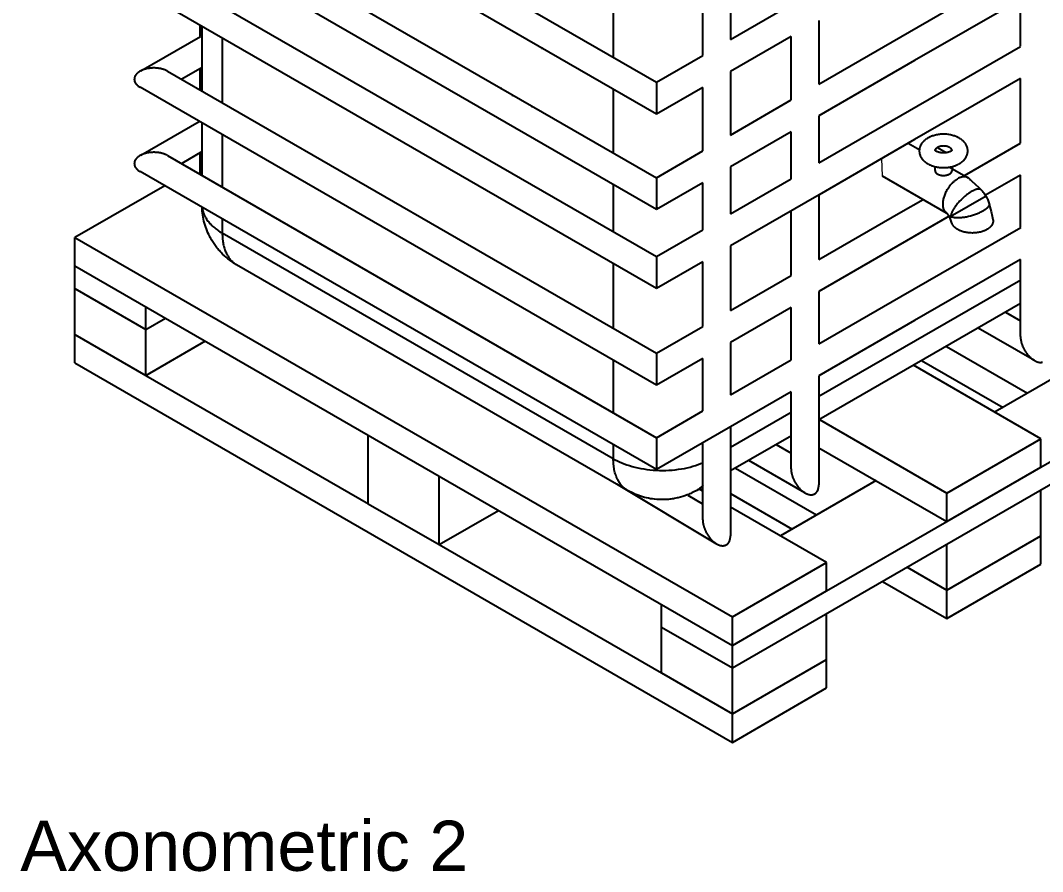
# Model space of a CAD drawing. Header units: millimetres. Extents: x 1.5 to 37.9, y -0.3 to 12.6.
# Drawn here: x 28.535 to 30.014, y 1.256 to 2.488 of the extents above; entities that cross this region are included whole.
import ezdxf

# ---------------------------------------------------------------- set-up
doc = ezdxf.new("R2010")
doc.units = ezdxf.units.MM
doc.layers.add('0.2', color=6, linetype='Continuous', lineweight=15)
doc.layers.add('0.3', color=4, linetype='Continuous', lineweight=20)

msp = doc.modelspace()

# ---------------------------------------------------------------- linework, layer by layer
at = {"layer": '0.2', "lineweight": -3}
for points in [[(29.393, 2.5064), (29.393, 2.4343)], [(28.8273, 2.4622), (28.8273, 2.3684)], [(29.393, 2.3881), (29.393, 2.2963)], [(28.8273, 2.3222), (28.8273, 2.2464)], [(28.744, 2.2484), (28.6142, 2.1735)], [(29.393, 2.25), (29.393, 2.182)], [(28.7982, 2.217), (28.7983, 2.2164), (28.7984, 2.2157), (28.7985, 2.215), (28.7986, 2.2143), (28.7988, 2.2136), (28.7989, 2.2129), (28.7991, 2.2122), (28.7993, 2.2115), (28.7995, 2.2108), (28.7997, 2.2101), (28.7999, 2.2094), (28.8002, 2.2088), (28.8004, 2.2081), (28.8007, 2.2074), (28.801, 2.2067), (28.8013, 2.206), (28.8016, 2.2053), (28.802, 2.2046), (28.8023, 2.2039), (28.8027, 2.2032), (28.8031, 2.2025), (28.8034, 2.2019), (28.8039, 2.2012), (28.8047, 2.1998), (28.8056, 2.1985), (28.8066, 2.1972), (28.8077, 2.1959), (28.8088, 2.1946), (28.8099, 2.1933), (28.8111, 2.1921), (28.8123, 2.1908), (28.8136, 2.1896), (28.815, 2.1884), (28.8164, 2.1873), (28.8178, 2.1861), (28.8193, 2.185), (28.8208, 2.1839), (28.8224, 2.1828), (28.824, 2.1818), (28.8256, 2.1808), (28.8273, 2.1798)], [(28.8273, 2.2002), (28.8273, 2.1798)], [(28.8273, 2.1798), (28.8273, 2.178), (28.8274, 2.1762), (28.8275, 2.1744), (28.8276, 2.1726), (28.8278, 2.1708), (28.828, 2.1691), (28.8282, 2.1673), (28.8285, 2.1656), (28.8288, 2.1639), (28.8292, 2.1622), (28.8296, 2.1605), (28.8301, 2.1589), (28.8305, 2.1573), (28.8311, 2.1557), (28.8317, 2.1541), (28.8323, 2.1526), (28.833, 2.1511), (28.8337, 2.1496), (28.834, 2.1489), (28.8344, 2.1482), (28.8348, 2.1475), (28.8352, 2.1468), (28.8356, 2.1462), (28.8361, 2.1455), (28.8365, 2.1448), (28.837, 2.1442), (28.8374, 2.1436), (28.8379, 2.143), (28.8384, 2.1423), (28.8388, 2.1418), (28.8393, 2.1412), (28.8399, 2.1406), (28.8404, 2.14), (28.8409, 2.1395), (28.8415, 2.139), (28.842, 2.1384), (28.8426, 2.1379), (28.8431, 2.1374), (28.8437, 2.137), (28.8443, 2.1365), (28.8449, 2.136), (28.8455, 2.1356), (28.8461, 2.1352), (28.8468, 2.1348), (28.8474, 2.1344), (28.848, 2.134)], [(29.393, 1.8532), (28.8273, 2.1798)], [(28.6142, 2.1735), (29.5653, 1.6244)], [(28.6142, 2.1322), (28.6142, 2.1735)], [(28.6142, 2.1322), (29.5653, 1.5831)], [(28.6142, 2.0995), (28.6142, 2.1322)], [(29.393, 2.1357), (29.393, 2.0418)], [(29.9826, 2.1119), (29.6905, 1.9433)], [(28.6142, 2.0995), (28.7168, 2.0403)], [(28.6142, 2.0331), (28.6142, 2.0995)], [(28.7168, 2.0403), (28.7168, 2.073)], [(29.9823, 2.0779), (29.6906, 1.9096)], [(28.7168, 2.0403), (28.7451, 2.0567)], [(28.6142, 2.0331), (28.7168, 1.9739)], [(28.6142, 1.9918), (28.6142, 2.0331)], [(28.7168, 1.9739), (28.7168, 2.0403)], [(28.7168, 1.9739), (28.803, 2.0237)], [(29.8749, 2.0159), (29.9924, 1.948)], [(30.0786, 1.9979), (29.9453, 1.9209)], [(28.6142, 1.9918), (29.5653, 1.4427)], [(29.393, 1.9956), (29.393, 1.9198)], [(29.5653, 1.5504), (30.317, 1.9844)], [(30.0118, 1.8822), (29.8276, 1.9886)], [(29.8391, 1.9953), (29.9569, 1.9273)], [(28.7168, 1.9739), (29.0389, 1.7879)], [(30.0118, 1.8409), (30.1807, 1.9384)], [(29.6505, 1.9202), (29.5628, 1.8696)], [(29.6913, 1.9099), (29.8756, 1.8035)], [(29.0385, 1.7881), (29.0385, 1.8873)], [(29.8756, 1.8035), (30.0118, 1.8822)], [(30.0118, 1.8409), (30.0118, 1.8822)], [(29.393, 1.8736), (29.393, 1.8532)], [(29.6903, 1.8692), (29.8756, 1.7623)], [(29.393, 1.8532), (29.3959, 1.8516), (29.3989, 1.85), (29.4021, 1.8485), (29.4054, 1.8471), (29.4089, 1.8457), (29.4126, 1.8444), (29.4163, 1.8432), (29.4202, 1.842), (29.4243, 1.841), (29.4284, 1.84), (29.4327, 1.8391), (29.437, 1.8384), (29.4414, 1.8377), (29.4459, 1.8372), (29.4505, 1.8368), (29.4551, 1.8365), (29.4597, 1.8363), (29.4643, 1.8363), (29.4689, 1.8363), (29.4736, 1.8366), (29.4781, 1.8369), (29.4827, 1.8373), (29.4872, 1.8379), (29.4916, 1.8386), (29.4959, 1.8393), (29.5001, 1.8402), (29.5042, 1.8412), (29.5082, 1.8423), (29.5121, 1.8435), (29.5158, 1.8447), (29.5194, 1.8461), (29.5229, 1.8475)], [(29.3993, 1.823), (29.3989, 1.8239), (29.3986, 1.8247), (29.3982, 1.8255), (29.3978, 1.8264), (29.3975, 1.8272), (29.3971, 1.8281), (29.3965, 1.8299), (29.3959, 1.8317), (29.3954, 1.8335), (29.3949, 1.8354), (29.3945, 1.8373), (29.3942, 1.8392), (29.3938, 1.8412), (29.3936, 1.8431), (29.3934, 1.8451), (29.3932, 1.8471), (29.3931, 1.8491), (29.393, 1.8512), (29.393, 1.8532)], [(29.5697, 1.8397), (29.6872, 1.7719)], [(29.8756, 1.7623), (30.0118, 1.8409)], [(29.141, 1.7289), (29.141, 1.8281)], [(29.4137, 1.8074), (29.4131, 1.8078), (29.4126, 1.8081), (29.412, 1.8085), (29.4115, 1.8088), (29.4109, 1.8092), (29.4104, 1.8096), (29.4099, 1.81), (29.4094, 1.8104), (29.4089, 1.8108), (29.4084, 1.8112), (29.4079, 1.8117), (29.4074, 1.8121), (29.4069, 1.8126), (29.4064, 1.8131), (29.406, 1.8135), (29.4055, 1.814), (29.4051, 1.8145), (29.4046, 1.815), (29.4042, 1.8155), (29.4038, 1.8161), (29.403, 1.8171), (29.4022, 1.8183), (29.4014, 1.8194), (29.4007, 1.8206), (29.4, 1.8218), (29.3993, 1.823)], [(29.7735, 1.8217), (29.6349, 1.7417)], [(29.5225, 1.8064), (29.517, 1.8096)], [(30.0118, 1.7418), (30.0118, 1.8082)], [(29.5625, 1.8027), (29.6516, 1.7512)], [(29.8756, 1.7623), (29.8756, 1.8035)], [(29.0385, 1.7881), (29.141, 1.7289)], [(29.141, 1.7289), (29.2269, 1.7785)], [(29.7015, 1.703), (29.5625, 1.7833)], [(29.7015, 1.6618), (29.8756, 1.7623)], [(29.8756, 1.6631), (30.0118, 1.7418)], [(30.0118, 1.7005), (30.0118, 1.7418)], [(29.141, 1.7289), (29.4626, 1.5432)], [(29.8756, 1.6631), (29.8756, 1.7296)], [(29.5653, 1.6244), (29.7015, 1.703)], [(29.7015, 1.6618), (29.7015, 1.703)], [(29.8181, 1.6963), (29.8756, 1.6631)], [(29.8756, 1.6219), (30.0118, 1.7005)], [(29.7823, 1.6757), (29.8756, 1.6219)], [(29.5653, 1.5831), (29.7015, 1.6618)], [(29.8756, 1.6219), (29.8756, 1.6631)], [(29.4628, 1.6096), (29.4628, 1.6423)], [(29.7015, 1.5626), (29.7015, 1.6291)], [(29.5653, 1.5831), (29.5653, 1.6244)], [(29.4628, 1.5432), (29.4628, 1.6096)], [(29.4628, 1.6096), (29.5653, 1.5504)], [(29.5653, 1.5504), (29.5653, 1.5831)], [(29.5653, 1.484), (29.7015, 1.5626)], [(29.7015, 1.5214), (29.7015, 1.5626)], [(29.4628, 1.5432), (29.5653, 1.484)], [(29.5653, 1.484), (29.5653, 1.5504)], [(29.5653, 1.4427), (29.7015, 1.5214)], [(29.5653, 1.4427), (29.5653, 1.484)]]:
    msp.add_lwpolyline(points, dxfattribs=at)
at = {"layer": '0.3'}
msp.add_line((29.7825, 2.2622), (29.7816, 2.2878), dxfattribs=at)
at = {"layer": '0.3', "lineweight": -3}
for points in [[(28.9502, 2.6899), (29.4554, 2.3982)], [(28.7483, 2.6682), (29.4554, 2.26)], [(29.4554, 2.352), (28.9054, 2.6696)], [(29.4554, 2.2138), (28.7083, 2.6451)], [(29.5625, 2.6042), (29.5625, 2.46)], [(29.5225, 2.4369), (29.5225, 2.5811)], [(29.809, 2.4641), (29.9824, 2.5642)], [(28.7483, 2.554), (29.4554, 2.1457)], [(29.4554, 2.0995), (28.7083, 2.5309)], [(29.9822, 2.5179), (29.829, 2.4295)], [(29.9822, 2.4502), (29.9822, 2.5179)], [(29.5625, 2.46), (29.6505, 2.5108)], [(29.6903, 2.4876), (29.6903, 2.3956)], [(28.7954, 2.4643), (28.7954, 2.4806)], [(28.798, 2.3853), (28.798, 2.4791)], [(28.7096, 2.4148), (28.7956, 2.4644)], [(29.254, 2.4688), (29.2536, 2.4686)], [(29.6503, 2.4645), (29.5625, 2.4138)], [(29.6503, 2.3725), (29.6503, 2.4645)], [(29.6903, 2.3956), (29.809, 2.4641)], [(29.2909, 2.4474), (29.2892, 2.4465)], [(29.809, 2.3498), (29.9823, 2.4499)], [(29.4554, 2.3982), (29.5228, 2.4371)], [(29.829, 2.4295), (29.6903, 2.3494)], [(28.7083, 2.414), (28.7077, 2.4136), (28.707, 2.4132), (28.7064, 2.4128), (28.7058, 2.4124), (28.7053, 2.4119), (28.705, 2.4117), (28.7047, 2.4115), (28.7045, 2.4112), (28.7042, 2.411), (28.7039, 2.4108), (28.7037, 2.4105), (28.7035, 2.4103), (28.7033, 2.41), (28.703, 2.4098), (28.7028, 2.4096), (28.7026, 2.4093), (28.7024, 2.4091), (28.7022, 2.4088), (28.7021, 2.4085), (28.7019, 2.4083), (28.7017, 2.4081), (28.7016, 2.4078), (28.7014, 2.4076), (28.7013, 2.4073), (28.7012, 2.407), (28.701, 2.4068), (28.7009, 2.4065), (28.7008, 2.4063), (28.7007, 2.406), (28.7006, 2.4058), (28.7005, 2.4055), (28.7005, 2.4053), (28.7004, 2.405), (28.7003, 2.4048), (28.7003, 2.4045), (28.7002, 2.4043), (28.7002, 2.404), (28.7001, 2.4038), (28.7001, 2.4035), (28.7001, 2.4033), (28.7001, 2.403), (28.7, 2.4027), (28.7, 2.4025)], [(28.7283, 2.4188), (28.7275, 2.4188), (28.7266, 2.4188), (28.7257, 2.4187), (28.7249, 2.4187), (28.724, 2.4186), (28.7231, 2.4185), (28.7223, 2.4184), (28.7214, 2.4183), (28.7205, 2.4182), (28.7196, 2.418), (28.7188, 2.4179), (28.7179, 2.4177), (28.7171, 2.4175), (28.7162, 2.4172), (28.7153, 2.417), (28.7145, 2.4167), (28.7137, 2.4165), (28.7129, 2.4162), (28.7121, 2.4159), (28.7113, 2.4155), (28.7105, 2.4152), (28.7098, 2.4148), (28.7091, 2.4145), (28.7084, 2.4141)], [(28.7483, 2.4141), (28.7476, 2.4145), (28.7468, 2.4148), (28.7461, 2.4152), (28.7454, 2.4155), (28.7446, 2.4159), (28.7438, 2.4162), (28.743, 2.4165), (28.7421, 2.4167), (28.7413, 2.417), (28.7405, 2.4172), (28.7396, 2.4175), (28.7387, 2.4177), (28.7379, 2.4179), (28.737, 2.418), (28.7361, 2.4182), (28.7353, 2.4183), (28.7344, 2.4184), (28.7335, 2.4185), (28.7327, 2.4186), (28.7318, 2.4187), (28.7309, 2.4187), (28.7301, 2.4188), (28.7292, 2.4188), (28.7283, 2.4188)], [(28.7483, 2.414), (29.4554, 2.0058)], [(28.7981, 2.4197), (28.7686, 2.4027)], [(28.7954, 2.3869), (28.7954, 2.4181)], [(29.5625, 2.4138), (29.5625, 2.3218)], [(28.7, 2.4025), (28.7, 2.4022), (28.7001, 2.402), (28.7001, 2.4017), (28.7001, 2.4015), (28.7001, 2.4012), (28.7002, 2.401), (28.7002, 2.4007), (28.7003, 2.4004), (28.7003, 2.4002), (28.7004, 2.3999), (28.7005, 2.3997), (28.7005, 2.3994), (28.7006, 2.3992), (28.7007, 2.3989), (28.7008, 2.3987), (28.7009, 2.3985), (28.701, 2.3982), (28.7012, 2.3979), (28.7013, 2.3977), (28.7014, 2.3974), (28.7016, 2.3972), (28.7017, 2.3969), (28.7019, 2.3967), (28.7021, 2.3964), (28.7022, 2.3962), (28.7024, 2.3959), (28.7026, 2.3957), (28.7028, 2.3954), (28.703, 2.3952), (28.7033, 2.3949), (28.7035, 2.3947), (28.7037, 2.3945), (28.7039, 2.3942), (28.7042, 2.394), (28.7045, 2.3937), (28.7047, 2.3935), (28.705, 2.3933), (28.7053, 2.393), (28.7058, 2.3926), (28.7064, 2.3922), (28.707, 2.3917), (28.7077, 2.3913), (28.7083, 2.3909)], [(29.4554, 2.3974), (29.4554, 2.3915)], [(29.9822, 2.4036), (29.829, 2.3152)], [(29.9822, 2.3101), (29.9822, 2.4036)], [(29.4554, 1.9596), (28.7083, 2.3909)], [(29.2317, 2.3896), (29.2297, 2.3884)], [(29.4554, 2.3915), (29.4554, 2.3588)], [(29.5225, 2.3907), (29.4554, 2.352)], [(29.5225, 2.2987), (29.5225, 2.3907)], [(29.2461, 2.3787), (29.2482, 2.3798)], [(29.5625, 2.3218), (29.6504, 2.3725)], [(29.2746, 2.3624), (29.2766, 2.3635)], [(29.4554, 2.3588), (29.4554, 2.3529)], [(28.7096, 2.2927), (28.794, 2.3415)], [(28.798, 2.2635), (28.798, 2.3391)], [(29.6903, 2.2813), (29.809, 2.3498)], [(29.6903, 2.3494), (29.6903, 2.2813)], [(29.6503, 2.3263), (29.5625, 2.2756)], [(29.6503, 2.2583), (29.6503, 2.3263)], [(29.8362, 2.2988), (29.8362, 2.2992), (29.8362, 2.2996), (29.8362, 2.3), (29.8363, 2.3004), (29.8363, 2.3008), (29.8363, 2.3012), (29.8364, 2.3016), (29.8365, 2.302), (29.8365, 2.3024), (29.8366, 2.3028), (29.8367, 2.3032), (29.8368, 2.3036), (29.8369, 2.304), (29.837, 2.3044), (29.8371, 2.3047), (29.8373, 2.3051), (29.8374, 2.3055), (29.8376, 2.3059), (29.8377, 2.3063), (29.8379, 2.3066), (29.838, 2.307), (29.8382, 2.3074), (29.8384, 2.3077), (29.8386, 2.3081), (29.8388, 2.3084), (29.839, 2.3088), (29.8392, 2.3091), (29.8394, 2.3095), (29.8396, 2.3098), (29.8399, 2.3102), (29.8401, 2.3105), (29.8403, 2.3108), (29.8408, 2.3114), (29.8412, 2.3119), (29.8416, 2.3124), (29.8421, 2.3129), (29.8426, 2.3134), (29.843, 2.3139), (29.8436, 2.3143), (29.8441, 2.3148), (29.8446, 2.3152), (29.8451, 2.3157), (29.8457, 2.3161), (29.8463, 2.3165), (29.8468, 2.3169), (29.8474, 2.3173), (29.848, 2.3176), (29.8486, 2.318), (29.8492, 2.3183), (29.8498, 2.3186), (29.8504, 2.319), (29.8511, 2.3193), (29.8517, 2.3196), (29.8523, 2.3198), (29.853, 2.3201), (29.8536, 2.3204), (29.8543, 2.3206), (29.8549, 2.3209), (29.8563, 2.3213), (29.8576, 2.3217), (29.859, 2.3221), (29.8604, 2.3224), (29.8619, 2.3227), (29.8633, 2.3229), (29.8648, 2.3231), (29.8663, 2.3233), (29.8678, 2.3234), (29.8693, 2.3234), (29.8708, 2.3234), (29.8723, 2.3234), (29.8738, 2.3234), (29.8753, 2.3233), (29.8768, 2.3231), (29.8782, 2.3229), (29.8797, 2.3227), (29.8811, 2.3224), (29.8825, 2.3221), (29.8839, 2.3217), (29.8853, 2.3213), (29.8866, 2.3209), (29.8873, 2.3206), (29.8879, 2.3204), (29.8886, 2.3201), (29.8892, 2.3198), (29.8899, 2.3196), (29.8905, 2.3193), (29.8911, 2.319), (29.8917, 2.3186), (29.8923, 2.3183), (29.8929, 2.318), (29.8935, 2.3176), (29.8941, 2.3173), (29.8947, 2.3169), (29.8953, 2.3165), (29.8959, 2.3161), (29.8964, 2.3157), (29.897, 2.3152), (29.8975, 2.3148), (29.898, 2.3143), (29.8985, 2.3139), (29.899, 2.3134), (29.8995, 2.3129), (29.8999, 2.3124), (29.9004, 2.3119), (29.9008, 2.3114), (29.9012, 2.3108), (29.9015, 2.3105), (29.9017, 2.3102), (29.9019, 2.3098), (29.9022, 2.3095), (29.9024, 2.3091), (29.9026, 2.3088), (29.9028, 2.3084), (29.903, 2.3081), (29.9032, 2.3077), (29.9033, 2.3074), (29.9035, 2.307), (29.9037, 2.3066), (29.9038, 2.3063), (29.904, 2.3059), (29.9041, 2.3055), (29.9043, 2.3051), (29.9044, 2.3047), (29.9045, 2.3044), (29.9046, 2.304), (29.9048, 2.3036), (29.9049, 2.3032), (29.9049, 2.3028), (29.905, 2.3024), (29.9051, 2.302), (29.9052, 2.3016), (29.9052, 2.3012), (29.9053, 2.3008), (29.9053, 2.3004), (29.9053, 2.3), (29.9054, 2.2996), (29.9054, 2.2992), (29.9054, 2.2988)], [(28.9245, 2.3114), (28.9245, 2.3123)], [(29.829, 2.3152), (29.6907, 2.2353)], [(29.8198, 2.3099), (29.8363, 2.3004)], [(29.901, 2.263), (29.9822, 2.3099)], [(28.7283, 2.2968), (28.7275, 2.2968), (28.7266, 2.2967), (28.7257, 2.2967), (28.7249, 2.2966), (28.724, 2.2966), (28.7231, 2.2965), (28.7223, 2.2964), (28.7214, 2.2963), (28.7205, 2.2961), (28.7196, 2.296), (28.7188, 2.2958), (28.7179, 2.2956), (28.7171, 2.2954), (28.7162, 2.2952), (28.7153, 2.295), (28.7145, 2.2947), (28.7137, 2.2944), (28.7129, 2.2941), (28.7121, 2.2938), (28.7113, 2.2935), (28.7105, 2.2931), (28.7098, 2.2928), (28.7091, 2.2924), (28.7084, 2.292)], [(28.7483, 2.292), (28.7476, 2.2924), (28.7468, 2.2928), (28.7461, 2.2931), (28.7454, 2.2935), (28.7446, 2.2938), (28.7438, 2.2941), (28.743, 2.2944), (28.7421, 2.2947), (28.7413, 2.295), (28.7405, 2.2952), (28.7396, 2.2954), (28.7387, 2.2956), (28.7379, 2.2958), (28.737, 2.296), (28.7361, 2.2961), (28.7353, 2.2963), (28.7344, 2.2964), (28.7335, 2.2965), (28.7327, 2.2966), (28.7318, 2.2966), (28.7309, 2.2967), (28.7301, 2.2967), (28.7292, 2.2968), (28.7283, 2.2968)], [(28.7983, 2.2977), (28.7686, 2.2806)], [(28.7954, 2.265), (28.7954, 2.296)], [(29.4554, 2.26), (29.5227, 2.2988)], [(29.8929, 2.2795), (29.8923, 2.2792), (29.8917, 2.2789), (29.8911, 2.2786), (29.8905, 2.2782), (29.8899, 2.278), (29.8892, 2.2777), (29.8886, 2.2774), (29.8879, 2.2771), (29.8873, 2.2769), (29.8866, 2.2766), (29.8853, 2.2762), (29.8839, 2.2758), (29.8825, 2.2754), (29.8811, 2.2751), (29.8797, 2.2748), (29.8782, 2.2746), (29.8768, 2.2744), (29.8753, 2.2743), (29.8738, 2.2742), (29.8723, 2.2741), (29.8708, 2.2741), (29.8693, 2.2741), (29.8678, 2.2742), (29.8663, 2.2743), (29.8648, 2.2744), (29.8633, 2.2746), (29.8619, 2.2748), (29.8604, 2.2751), (29.859, 2.2754), (29.8576, 2.2758), (29.8563, 2.2762), (29.8549, 2.2766), (29.8543, 2.2769), (29.8536, 2.2771), (29.853, 2.2774), (29.8523, 2.2777), (29.8517, 2.278), (29.8511, 2.2782), (29.8504, 2.2786), (29.8498, 2.2789), (29.8492, 2.2792), (29.8486, 2.2795), (29.848, 2.2799), (29.8474, 2.2803), (29.8468, 2.2806), (29.8463, 2.281), (29.8457, 2.2814), (29.8451, 2.2819), (29.8446, 2.2823), (29.8441, 2.2827), (29.8436, 2.2832), (29.843, 2.2837), (29.8426, 2.2841), (29.8421, 2.2846), (29.8416, 2.2851), (29.8412, 2.2856), (29.8408, 2.2862), (29.8403, 2.2867), (29.8401, 2.287), (29.8399, 2.2874), (29.8396, 2.2877), (29.8394, 2.288), (29.8392, 2.2884), (29.839, 2.2887), (29.8388, 2.2891), (29.8386, 2.2894), (29.8384, 2.2898), (29.8382, 2.2902), (29.838, 2.2905), (29.8379, 2.2909), (29.8377, 2.2913), (29.8376, 2.2916), (29.8374, 2.292), (29.8373, 2.2924), (29.8371, 2.2928), (29.837, 2.2932), (29.8369, 2.2935), (29.8368, 2.2939), (29.8367, 2.2943), (29.8366, 2.2947), (29.8365, 2.2951), (29.8365, 2.2955), (29.8364, 2.2959), (29.8363, 2.2963), (29.8363, 2.2967), (29.8363, 2.2971), (29.8362, 2.2975), (29.8362, 2.2979), (29.8362, 2.2983), (29.8362, 2.2988)], [(29.8581, 2.3), (29.8581, 2.3), (29.8581, 2.3), (29.8581, 2.3), (29.8581, 2.3), (29.8581, 2.2999), (29.8582, 2.2998), (29.8584, 2.2997), (29.8586, 2.2995), (29.8589, 2.2994), (29.8593, 2.2991), (29.8598, 2.2988), (29.86, 2.2987), (29.8602, 2.2986), (29.8605, 2.2985), (29.8607, 2.2984), (29.861, 2.2982), (29.8612, 2.2981), (29.8615, 2.298), (29.8618, 2.2979), (29.8624, 2.2977), (29.8631, 2.2975), (29.8637, 2.2973), (29.8644, 2.2971), (29.8652, 2.297), (29.8659, 2.2968), (29.8667, 2.2967), (29.8675, 2.2966), (29.8683, 2.2965), (29.8691, 2.2964), (29.8699, 2.2964), (29.8708, 2.2964), (29.8716, 2.2964), (29.8724, 2.2964), (29.8733, 2.2965), (29.8741, 2.2966), (29.8748, 2.2967), (29.8756, 2.2968), (29.8764, 2.297), (29.8771, 2.2971), (29.8778, 2.2973), (29.8785, 2.2975), (29.8791, 2.2977), (29.8797, 2.2979), (29.88, 2.298), (29.8803, 2.2981), (29.8806, 2.2982), (29.8808, 2.2984), (29.8811, 2.2985), (29.8813, 2.2986), (29.8816, 2.2987), (29.8818, 2.2988)], [(29.8829, 2.2999), (29.8829, 2.3), (29.8828, 2.3002), (29.8828, 2.3003), (29.8827, 2.3005), (29.8826, 2.3006), (29.8826, 2.3008), (29.8825, 2.3009), (29.8824, 2.301), (29.8823, 2.3012), (29.8823, 2.3013), (29.8822, 2.3014), (29.8821, 2.3016), (29.882, 2.3017), (29.8819, 2.3018), (29.8818, 2.3019), (29.8817, 2.3021), (29.8815, 2.3022), (29.8814, 2.3023), (29.8813, 2.3024), (29.8812, 2.3025), (29.881, 2.3027), (29.8809, 2.3028), (29.8808, 2.3029), (29.8806, 2.303), (29.8805, 2.3031), (29.8804, 2.3032), (29.8802, 2.3033), (29.8801, 2.3034), (29.8798, 2.3036), (29.8795, 2.3038), (29.8793, 2.3039), (29.8791, 2.304), (29.8789, 2.3041), (29.8787, 2.3042), (29.8784, 2.3043), (29.8782, 2.3044), (29.878, 2.3045), (29.8777, 2.3046), (29.8773, 2.3048), (29.8767, 2.305), (29.8762, 2.3051), (29.8757, 2.3053), (29.8751, 2.3054), (29.8745, 2.3055), (29.8739, 2.3056), (29.8733, 2.3057), (29.8727, 2.3058), (29.872, 2.3058), (29.8714, 2.3058), (29.8708, 2.3059), (29.8701, 2.3058), (29.8695, 2.3058), (29.8689, 2.3058), (29.8683, 2.3057), (29.8676, 2.3056), (29.867, 2.3055), (29.8665, 2.3054), (29.8659, 2.3053), (29.8653, 2.3051), (29.8648, 2.305), (29.8643, 2.3048), (29.8638, 2.3046), (29.8636, 2.3045), (29.8633, 2.3044), (29.8631, 2.3043), (29.8629, 2.3042), (29.8627, 2.3041), (29.8625, 2.304), (29.8623, 2.3039), (29.8621, 2.3038), (29.8618, 2.3036), (29.8616, 2.3035), (29.8614, 2.3034), (29.8613, 2.3033), (29.8611, 2.3032), (29.861, 2.303), (29.8608, 2.3029), (29.8607, 2.3028), (29.8606, 2.3027), (29.8604, 2.3026), (29.8603, 2.3025), (29.8602, 2.3023), (29.86, 2.3022), (29.8599, 2.3021), (29.8598, 2.3019), (29.8597, 2.3018), (29.8596, 2.3017), (29.8595, 2.3015), (29.8594, 2.3014), (29.8593, 2.3012), (29.8592, 2.3011), (29.8591, 2.301), (29.859, 2.3008), (29.8589, 2.3007), (29.8589, 2.3005), (29.8588, 2.3004), (29.8587, 2.3002), (29.8587, 2.3001), (29.8587, 2.3001), (29.8587, 2.3), (29.8586, 2.2999), (29.8586, 2.2998), (29.8586, 2.2997), (29.8586, 2.2997), (29.8586, 2.2996)], [(29.8621, 2.3038), (29.8745, 2.2966)], [(29.8818, 2.2988), (29.8822, 2.2991), (29.8826, 2.2994), (29.8829, 2.2995), (29.8832, 2.2997), (29.8833, 2.2998), (29.8834, 2.2999), (29.8835, 2.3), (29.8835, 2.3), (29.8835, 2.3), (29.8835, 2.3), (29.8835, 2.3), (29.8835, 2.3)], [(29.9054, 2.2988), (29.9054, 2.2983), (29.9054, 2.2979), (29.9053, 2.2975), (29.9053, 2.2971), (29.9053, 2.2967), (29.9052, 2.2963), (29.9052, 2.2959), (29.9051, 2.2955), (29.905, 2.2951), (29.9049, 2.2947), (29.9049, 2.2943), (29.9048, 2.2939), (29.9046, 2.2935), (29.9045, 2.2932), (29.9044, 2.2928), (29.9043, 2.2924), (29.9041, 2.292), (29.904, 2.2916), (29.9038, 2.2913), (29.9037, 2.2909), (29.9035, 2.2905), (29.9033, 2.2902), (29.9032, 2.2898), (29.903, 2.2894), (29.9028, 2.2891), (29.9026, 2.2887), (29.9024, 2.2884), (29.9022, 2.288), (29.9019, 2.2877), (29.9017, 2.2874), (29.9015, 2.287), (29.9012, 2.2867), (29.9008, 2.2862), (29.9004, 2.2856), (29.8999, 2.2851), (29.8995, 2.2846), (29.899, 2.2841), (29.8985, 2.2837), (29.898, 2.2832), (29.8975, 2.2827), (29.897, 2.2823), (29.8964, 2.2819), (29.8959, 2.2814), (29.8953, 2.281), (29.8947, 2.2806), (29.8941, 2.2803), (29.8935, 2.2799), (29.8929, 2.2795)], [(28.7083, 2.292), (28.7077, 2.2916), (28.707, 2.2912), (28.7064, 2.2908), (28.7058, 2.2903), (28.7053, 2.2899), (28.705, 2.2897), (28.7047, 2.2894), (28.7045, 2.2892), (28.7042, 2.289), (28.7039, 2.2887), (28.7037, 2.2885), (28.7035, 2.2882), (28.7033, 2.288), (28.703, 2.2878), (28.7028, 2.2875), (28.7026, 2.2873), (28.7024, 2.287), (28.7022, 2.2868), (28.7021, 2.2865), (28.7019, 2.2863), (28.7017, 2.286), (28.7016, 2.2858), (28.7014, 2.2855), (28.7013, 2.2852), (28.7012, 2.285), (28.701, 2.2847), (28.7009, 2.2845), (28.7008, 2.2842), (28.7007, 2.284), (28.7006, 2.2837), (28.7005, 2.2835), (28.7005, 2.2832), (28.7004, 2.283), (28.7003, 2.2827), (28.7003, 2.2825), (28.7002, 2.2822), (28.7002, 2.282), (28.7001, 2.2817), (28.7001, 2.2815), (28.7001, 2.2812), (28.7001, 2.281), (28.7, 2.2807), (28.7, 2.2804)], [(28.7, 2.2804), (28.7, 2.2802), (28.7001, 2.2799), (28.7001, 2.2797), (28.7001, 2.2794), (28.7001, 2.2792), (28.7002, 2.2789), (28.7002, 2.2786), (28.7003, 2.2784), (28.7003, 2.2781), (28.7004, 2.2779), (28.7005, 2.2776), (28.7005, 2.2774), (28.7006, 2.2771), (28.7007, 2.2769), (28.7008, 2.2767), (28.7009, 2.2764), (28.701, 2.2762), (28.7012, 2.2759), (28.7013, 2.2756), (28.7014, 2.2754), (28.7016, 2.2751), (28.7017, 2.2749), (28.7019, 2.2746), (28.7021, 2.2744), (28.7022, 2.2741), (28.7024, 2.2739), (28.7026, 2.2736), (28.7028, 2.2734), (28.703, 2.2731), (28.7033, 2.2729), (28.7035, 2.2726), (28.7037, 2.2724), (28.7039, 2.2722), (28.7042, 2.2719), (28.7045, 2.2717), (28.7047, 2.2715), (28.705, 2.2712), (28.7053, 2.271), (28.7058, 2.2706), (28.7064, 2.2701), (28.707, 2.2697), (28.7077, 2.2693), (28.7083, 2.2689)], [(28.7483, 2.292), (29.4554, 1.8837)], [(29.4554, 1.8376), (28.7083, 2.2689)], [(29.5625, 2.2756), (29.5625, 2.2075)], [(29.8585, 2.2703), (29.8585, 2.2756)], [(29.8585, 2.2703), (29.8585, 2.2703), (29.8585, 2.2702), (29.8585, 2.2701), (29.8585, 2.27), (29.8585, 2.2699), (29.8585, 2.2698), (29.8585, 2.2697), (29.8585, 2.2696), (29.8586, 2.2695), (29.8586, 2.2694), (29.8586, 2.2693), (29.8586, 2.2693), (29.8587, 2.2692), (29.8587, 2.2691), (29.8587, 2.269), (29.8587, 2.2689), (29.8588, 2.2688), (29.8588, 2.2687), (29.8588, 2.2686), (29.8589, 2.2685), (29.8589, 2.2685), (29.859, 2.2684), (29.859, 2.2683), (29.8591, 2.2682), (29.8591, 2.2681), (29.8592, 2.268), (29.8592, 2.2679), (29.8593, 2.2679), (29.8594, 2.2677), (29.8595, 2.2675), (29.8596, 2.2674), (29.8597, 2.2672), (29.8599, 2.2671), (29.86, 2.2669), (29.8602, 2.2668), (29.8603, 2.2666), (29.8605, 2.2665), (29.8606, 2.2663), (29.8608, 2.2662), (29.861, 2.2661), (29.8612, 2.2659), (29.8613, 2.2658), (29.8615, 2.2657), (29.8617, 2.2656), (29.8619, 2.2654), (29.8621, 2.2653), (29.8623, 2.2652), (29.8625, 2.2651), (29.8627, 2.265), (29.8629, 2.2649), (29.8631, 2.2648), (29.8633, 2.2647), (29.8636, 2.2646), (29.8638, 2.2645), (29.8643, 2.2643), (29.8648, 2.2641), (29.8653, 2.264), (29.8659, 2.2638), (29.8665, 2.2637), (29.867, 2.2636), (29.8676, 2.2635), (29.8683, 2.2634), (29.8689, 2.2633), (29.8695, 2.2633), (29.8701, 2.2633), (29.8708, 2.2632), (29.8714, 2.2633), (29.872, 2.2633), (29.8727, 2.2633), (29.8733, 2.2634), (29.8739, 2.2635), (29.8745, 2.2636), (29.8751, 2.2637), (29.8757, 2.2638), (29.8762, 2.264), (29.8767, 2.2641), (29.8773, 2.2643), (29.8777, 2.2645), (29.878, 2.2646), (29.8782, 2.2647), (29.8784, 2.2648), (29.8787, 2.2649), (29.8789, 2.265), (29.8791, 2.2651), (29.8793, 2.2652), (29.8795, 2.2653), (29.8797, 2.2654), (29.8799, 2.2656), (29.88, 2.2657), (29.8802, 2.2658), (29.8804, 2.2659), (29.8806, 2.2661), (29.8807, 2.2662), (29.8809, 2.2663), (29.8811, 2.2665), (29.8812, 2.2666), (29.8814, 2.2668), (29.8815, 2.2669), (29.8817, 2.2671), (29.8818, 2.2672), (29.8819, 2.2674), (29.8821, 2.2675), (29.8822, 2.2677), (29.8823, 2.2679), (29.8823, 2.2679), (29.8824, 2.268), (29.8824, 2.2681), (29.8825, 2.2682), (29.8825, 2.2683), (29.8826, 2.2684), (29.8826, 2.2685), (29.8827, 2.2685), (29.8827, 2.2686), (29.8827, 2.2687), (29.8828, 2.2688), (29.8828, 2.2689), (29.8828, 2.269), (29.8829, 2.2691), (29.8829, 2.2692), (29.8829, 2.2693), (29.883, 2.2693), (29.883, 2.2694), (29.883, 2.2695), (29.883, 2.2696), (29.883, 2.2697), (29.883, 2.2698), (29.883, 2.2699), (29.8831, 2.27), (29.8831, 2.2701), (29.8831, 2.2702), (29.8831, 2.2703), (29.8831, 2.2703)], [(29.8805, 2.2749), (29.9063, 2.26)], [(29.8831, 2.2756), (29.8831, 2.2703)], [(29.9822, 2.2637), (29.9316, 2.2345)], [(29.9822, 2.1879), (29.9822, 2.2638)], [(29.4554, 2.2591), (29.4554, 2.2532)], [(29.4554, 2.2532), (29.4554, 2.2206)], [(29.5225, 2.2525), (29.4554, 2.2138)], [(29.5225, 2.1844), (29.5225, 2.2525)], [(29.5625, 2.2075), (29.6503, 2.2582)], [(29.875, 2.2088), (29.7825, 2.2622)], [(29.874, 2.2099), (29.8737, 2.2101), (29.8735, 2.2104), (29.8733, 2.2107), (29.873, 2.211), (29.8728, 2.2113), (29.8726, 2.2116), (29.8724, 2.2119), (29.8722, 2.2123), (29.8721, 2.2126), (29.8719, 2.2129), (29.8717, 2.2133), (29.8716, 2.2137), (29.8714, 2.214), (29.8713, 2.2144), (29.8711, 2.2148), (29.871, 2.2151), (29.8709, 2.2155), (29.8708, 2.2159), (29.8707, 2.2163), (29.8706, 2.2167), (29.8705, 2.2171), (29.8704, 2.2175), (29.8704, 2.2179), (29.8703, 2.2184), (29.8703, 2.2188), (29.8702, 2.2192), (29.8701, 2.22), (29.8701, 2.2209), (29.8701, 2.2218), (29.8701, 2.2223), (29.8701, 2.2229), (29.8701, 2.2234), (29.8702, 2.224), (29.8702, 2.2246), (29.8703, 2.2252), (29.8704, 2.2258), (29.8704, 2.2264), (29.8707, 2.2277), (29.8709, 2.229), (29.8712, 2.2303), (29.8716, 2.2316), (29.872, 2.233), (29.8725, 2.2344), (29.873, 2.2358), (29.8735, 2.2372), (29.8742, 2.2385), (29.8748, 2.2399), (29.8755, 2.2413), (29.8763, 2.2427), (29.8771, 2.244), (29.8779, 2.2453), (29.8788, 2.2466), (29.8797, 2.2478), (29.8806, 2.249), (29.8816, 2.2501), (29.8825, 2.2512), (29.8835, 2.2523), (29.8845, 2.2533), (29.8855, 2.2542), (29.8865, 2.2551), (29.8874, 2.2559), (29.8879, 2.2562), (29.8884, 2.2566), (29.8889, 2.257), (29.8894, 2.2573), (29.8899, 2.2576), (29.8904, 2.2579), (29.8908, 2.2582), (29.8913, 2.2585)], [(29.9086, 2.2581), (29.9085, 2.2583), (29.9082, 2.2585), (29.908, 2.2588), (29.9078, 2.259), (29.9075, 2.2592), (29.9072, 2.2594), (29.907, 2.2596), (29.9067, 2.2597), (29.9064, 2.2599), (29.9062, 2.2601), (29.9059, 2.2602), (29.9056, 2.2604), (29.9053, 2.2605), (29.905, 2.2606), (29.9047, 2.2607), (29.9044, 2.2608), (29.9041, 2.2609), (29.9038, 2.261), (29.9034, 2.2611), (29.9031, 2.2612), (29.9028, 2.2612), (29.9025, 2.2613), (29.9021, 2.2613), (29.9018, 2.2614), (29.9014, 2.2614), (29.9011, 2.2614), (29.9008, 2.2614), (29.9004, 2.2614), (29.9001, 2.2614), (29.8997, 2.2613), (29.8994, 2.2613), (29.899, 2.2613), (29.8987, 2.2612), (29.8983, 2.2612), (29.898, 2.2611), (29.8976, 2.261), (29.8973, 2.2609), (29.8969, 2.2609), (29.8965, 2.2608), (29.8962, 2.2607), (29.8958, 2.2605), (29.8955, 2.2604), (29.8951, 2.2603), (29.8948, 2.2602), (29.8941, 2.2599), (29.8934, 2.2596), (29.8927, 2.2592), (29.892, 2.2589), (29.8913, 2.2585)], [(29.9086, 2.2581), (29.9092, 2.2576), (29.9099, 2.2569), (29.9118, 2.2551), (29.9167, 2.2505), (29.9217, 2.2458), (29.9237, 2.2439), (29.9246, 2.2431), (29.9252, 2.2424)], [(29.6907, 2.2353), (29.5625, 2.1613)], [(29.6903, 2.2351), (29.6903, 2.1414)], [(29.9323, 2.2332), (29.9323, 2.2332), (29.8803, 2.2032), (29.8801, 2.203)], [(29.9113, 2.2399), (29.9103, 2.2394), (29.9093, 2.2388), (29.9083, 2.2381), (29.9073, 2.2374), (29.9062, 2.2366), (29.9052, 2.2358), (29.9041, 2.235), (29.9029, 2.2341), (29.9018, 2.2332), (29.9007, 2.2322), (29.8985, 2.2302), (29.8962, 2.2281), (29.8941, 2.2259), (29.8931, 2.2247), (29.892, 2.2236), (29.8911, 2.2225), (29.8901, 2.2213), (29.8892, 2.2202), (29.8884, 2.2191), (29.8876, 2.218), (29.8868, 2.2169), (29.8861, 2.2158), (29.8855, 2.2148), (29.8849, 2.2138), (29.8843, 2.2128), (29.8838, 2.2118), (29.8834, 2.2109), (29.8829, 2.2101), (29.8826, 2.2092), (29.8823, 2.2086), (29.8821, 2.2079), (29.882, 2.2076), (29.8819, 2.2072), (29.8818, 2.2069), (29.8817, 2.2066), (29.8816, 2.2063), (29.8816, 2.2059), (29.8815, 2.2056), (29.8814, 2.2053), (29.8814, 2.205), (29.8814, 2.2047), (29.8813, 2.2044), (29.8813, 2.2042), (29.8813, 2.2039), (29.8813, 2.2037)], [(29.9252, 2.2424), (29.9252, 2.2424), (29.9251, 2.2425), (29.925, 2.2426), (29.925, 2.2426), (29.9249, 2.2427), (29.9249, 2.2427), (29.9248, 2.2427), (29.9248, 2.2428), (29.9247, 2.2428), (29.9246, 2.2429), (29.9246, 2.2429), (29.9245, 2.243), (29.9244, 2.243), (29.9244, 2.243), (29.9243, 2.2431), (29.9242, 2.2431), (29.9242, 2.2431), (29.9241, 2.2432), (29.924, 2.2432), (29.9239, 2.2432), (29.9239, 2.2433), (29.9238, 2.2433), (29.9237, 2.2433), (29.9236, 2.2434), (29.9235, 2.2434), (29.9235, 2.2434), (29.9233, 2.2435), (29.9231, 2.2435), (29.9229, 2.2435), (29.9228, 2.2436), (29.9226, 2.2436), (29.9224, 2.2436), (29.9222, 2.2436), (29.922, 2.2436), (29.9218, 2.2436), (29.9216, 2.2436), (29.9214, 2.2436), (29.9212, 2.2436), (29.921, 2.2436), (29.9208, 2.2436), (29.9205, 2.2435), (29.9203, 2.2435), (29.9201, 2.2435), (29.9196, 2.2434), (29.9192, 2.2433), (29.9187, 2.2432), (29.9182, 2.243), (29.9177, 2.2429), (29.9172, 2.2427), (29.9167, 2.2425), (29.9161, 2.2423), (29.9156, 2.2421), (29.9151, 2.2419), (29.9145, 2.2416), (29.9135, 2.2411), (29.9124, 2.2405), (29.9113, 2.2399)], [(29.9252, 2.2424), (29.9262, 2.2414), (29.9272, 2.2403), (29.9281, 2.2391), (29.929, 2.238), (29.9299, 2.2368), (29.9307, 2.2356), (29.9315, 2.2344), (29.9319, 2.2338), (29.9323, 2.2332), (29.9326, 2.2325), (29.933, 2.2319), (29.9336, 2.2306), (29.9342, 2.2293), (29.9348, 2.228), (29.9354, 2.2266), (29.9359, 2.2252), (29.9363, 2.2238), (29.9367, 2.2224)], [(29.4554, 2.2206), (29.4554, 2.2146)], [(29.809, 2.2099), (29.8413, 2.2286)], [(29.9367, 2.2224), (29.9368, 2.2223), (29.9368, 2.2222), (29.9368, 2.2222), (29.9368, 2.2221), (29.9368, 2.222), (29.9368, 2.2219), (29.9368, 2.2219), (29.9369, 2.2218), (29.9369, 2.2217), (29.9369, 2.2216), (29.9369, 2.2216), (29.9369, 2.2215), (29.9369, 2.2214), (29.9369, 2.2213), (29.9369, 2.2213), (29.9369, 2.2212), (29.9369, 2.2211), (29.9368, 2.221), (29.9368, 2.2209), (29.9368, 2.2209), (29.9368, 2.2208), (29.9368, 2.2207), (29.9368, 2.2206), (29.9368, 2.2205), (29.9367, 2.2204), (29.9367, 2.2204), (29.9367, 2.2202), (29.9366, 2.22), (29.9366, 2.2199), (29.9365, 2.2197), (29.9364, 2.2195), (29.9364, 2.2194), (29.9363, 2.2192), (29.9362, 2.219), (29.9361, 2.2188), (29.936, 2.2187), (29.9359, 2.2185), (29.9358, 2.2183), (29.9356, 2.2181), (29.9355, 2.218), (29.9354, 2.2178), (29.9352, 2.2176), (29.9351, 2.2174), (29.9348, 2.2171), (29.9345, 2.2167), (29.9341, 2.2164), (29.9338, 2.216), (29.9334, 2.2156), (29.933, 2.2153), (29.9326, 2.2149), (29.9321, 2.2146), (29.9317, 2.2142), (29.9312, 2.2139), (29.9307, 2.2136), (29.9297, 2.2129), (29.9287, 2.2122), (29.9276, 2.2116)], [(29.9367, 2.2224), (29.937, 2.2215), (29.9373, 2.2204), (29.9379, 2.2177), (29.9395, 2.211), (29.941, 2.2044), (29.9416, 2.2019), (29.9419, 2.2009), (29.9421, 2.2002)], [(28.848, 2.134), (28.8464, 2.135), (28.8448, 2.136), (28.8431, 2.137), (28.8415, 2.1381), (28.84, 2.1392), (28.8384, 2.1403), (28.8369, 2.1415), (28.8354, 2.1427), (28.8328, 2.1448), (28.8303, 2.1471), (28.8278, 2.1494), (28.8255, 2.1518), (28.8242, 2.1531), (28.8231, 2.1544), (28.8219, 2.1558), (28.8207, 2.1571), (28.8196, 2.1585), (28.8185, 2.1599), (28.8175, 2.1614), (28.8164, 2.1628), (28.8154, 2.1643), (28.8144, 2.1657), (28.8135, 2.1672), (28.8125, 2.1687), (28.8116, 2.1703), (28.8107, 2.1718), (28.8099, 2.1734), (28.8091, 2.175), (28.8077, 2.1776), (28.8065, 2.1803), (28.8053, 2.1831), (28.8043, 2.1858), (28.8033, 2.1886), (28.8024, 2.1914), (28.8016, 2.1943), (28.8008, 2.1971), (28.8002, 2.2), (28.7996, 2.2029), (28.7991, 2.2058), (28.7987, 2.2088), (28.7984, 2.2117), (28.7982, 2.2147), (28.7981, 2.2171)], [(29.4554, 2.2168), (29.458, 2.2153)], [(29.6503, 2.1183), (29.6503, 2.2121)], [(29.6903, 2.1414), (29.809, 2.2099)], [(29.8791, 2.2042), (29.6903, 2.0952)], [(29.8791, 2.2042), (29.829, 2.1753)], [(29.8801, 2.203), (29.876, 2.2077), (29.874, 2.2099)], [(29.9276, 2.2116), (29.9267, 2.2111), (29.9256, 2.2105), (29.9246, 2.21), (29.9234, 2.2094), (29.9223, 2.2089), (29.921, 2.2083), (29.9198, 2.2078), (29.9184, 2.2073), (29.9171, 2.2068), (29.9157, 2.2063), (29.9128, 2.2053), (29.9099, 2.2045), (29.9069, 2.2037), (29.9054, 2.2034), (29.9039, 2.2031), (29.9024, 2.2028), (29.901, 2.2026), (29.8995, 2.2024), (29.8981, 2.2022), (29.8968, 2.2021), (29.8955, 2.202), (29.8942, 2.2019), (29.893, 2.2018), (29.8918, 2.2018), (29.8907, 2.2018), (29.8896, 2.2018), (29.8886, 2.2019), (29.8876, 2.202), (29.8867, 2.2021), (29.8859, 2.2022), (29.8855, 2.2023), (29.8851, 2.2024), (29.8847, 2.2025), (29.8843, 2.2026), (29.8839, 2.2027), (29.8836, 2.2028), (29.8832, 2.2029), (29.8829, 2.203), (29.8825, 2.2031), (29.8822, 2.2033), (29.8819, 2.2034), (29.8818, 2.2035), (29.8816, 2.2036), (29.8815, 2.2037), (29.8813, 2.2037), (29.8813, 2.2037)], [(29.9279, 2.2121), (29.9283, 2.212)], [(29.883, 2.1943), (29.8821, 2.1972), (29.8801, 2.203)], [(29.9337, 2.185), (29.9332, 2.1848), (29.9328, 2.1845), (29.9322, 2.1842), (29.9317, 2.184), (29.9312, 2.1837), (29.9306, 2.1835), (29.9301, 2.1832), (29.9295, 2.183), (29.9283, 2.1825), (29.9271, 2.1821), (29.9258, 2.1817), (29.9244, 2.1814), (29.923, 2.1811), (29.9216, 2.1808), (29.9201, 2.1805), (29.9187, 2.1803), (29.9171, 2.1802), (29.9156, 2.18), (29.9141, 2.18), (29.9125, 2.1799), (29.911, 2.18), (29.9094, 2.18), (29.9079, 2.1802), (29.9064, 2.1803), (29.9049, 2.1805), (29.9034, 2.1808), (29.902, 2.1811), (29.9006, 2.1814), (29.8993, 2.1817), (29.898, 2.1821), (29.8967, 2.1825), (29.8955, 2.183), (29.8949, 2.1832), (29.8944, 2.1835), (29.8938, 2.1837), (29.8933, 2.184), (29.8928, 2.1842), (29.8923, 2.1845), (29.8918, 2.1848), (29.8913, 2.185), (29.8906, 2.1855), (29.8898, 2.1859), (29.8892, 2.1864), (29.8888, 2.1867), (29.8885, 2.1869), (29.8881, 2.1872), (29.8878, 2.1874), (29.8875, 2.1877), (29.8872, 2.188), (29.8869, 2.1883), (29.8866, 2.1885), (29.8863, 2.1888), (29.886, 2.1891), (29.8858, 2.1894), (29.8855, 2.1897), (29.8853, 2.19), (29.885, 2.1903), (29.8848, 2.1907), (29.8846, 2.191), (29.8844, 2.1913), (29.8842, 2.1916), (29.884, 2.192), (29.8838, 2.1923), (29.8836, 2.1926), (29.8835, 2.193), (29.8833, 2.1933), (29.8832, 2.1936), (29.8831, 2.194), (29.883, 2.1943)], [(29.942, 2.2003), (29.9421, 2.2001), (29.9422, 2.1998), (29.9422, 2.1995), (29.9423, 2.1992), (29.9424, 2.199), (29.9424, 2.1987), (29.9424, 2.1984), (29.9425, 2.1982), (29.9425, 2.1979), (29.9425, 2.1976), (29.9425, 2.1973), (29.9425, 2.1971), (29.9425, 2.1968), (29.9425, 2.1965), (29.9425, 2.1963), (29.9424, 2.196), (29.9424, 2.1957), (29.9423, 2.1954), (29.9423, 2.1952), (29.9422, 2.1949), (29.9422, 2.1946), (29.9421, 2.1944), (29.942, 2.1941), (29.9419, 2.1938), (29.9418, 2.1936), (29.9417, 2.1933), (29.9416, 2.1931), (29.9415, 2.1928), (29.9414, 2.1925), (29.9412, 2.1923), (29.9411, 2.192), (29.941, 2.1918), (29.9408, 2.1915), (29.9407, 2.1913), (29.9405, 2.191), (29.9403, 2.1908), (29.9402, 2.1905), (29.94, 2.1903), (29.9398, 2.1901), (29.9396, 2.1898), (29.9394, 2.1896), (29.9392, 2.1894), (29.939, 2.1891), (29.9388, 2.1889), (29.9383, 2.1885), (29.9379, 2.188), (29.9374, 2.1876), (29.9369, 2.1872), (29.9364, 2.1868), (29.9359, 2.1864), (29.9354, 2.1861), (29.9348, 2.1857), (29.9343, 2.1854), (29.9337, 2.185)], [(29.4554, 2.1457), (29.5227, 2.1845)], [(29.809, 2.0879), (29.9825, 2.188)], [(29.5625, 2.1613), (29.5625, 2.0676)], [(29.4554, 2.1448), (29.4554, 2.139)], [(29.4137, 1.8074), (28.848, 2.134)], [(29.4554, 2.139), (29.4554, 2.1063)], [(29.5225, 2.1382), (29.4554, 2.0995)], [(29.5225, 2.0445), (29.5225, 2.1382)], [(29.9822, 2.1417), (29.829, 2.0532)], [(29.9822, 2.03), (29.9822, 2.1417)], [(29.5625, 2.0676), (29.6506, 2.1184)], [(29.4554, 2.1063), (29.4554, 2.1004)], [(29.6903, 2.0952), (29.6903, 2.0193)], [(29.6903, 2.0193), (29.809, 2.0879)], [(29.6503, 2.0721), (29.5625, 2.0214)], [(29.6503, 1.9963), (29.6503, 2.0721)], [(29.9607, 2.0655), (29.9823, 2.053)], [(29.4554, 2.0058), (29.5225, 2.0445)], [(29.829, 2.0532), (29.6903, 1.9731)], [(30.0022, 1.9954), (29.9208, 2.0424)], [(29.9822, 2.03), (29.9822, 2.0292), (29.9822, 2.0284), (29.9823, 2.0275), (29.9824, 2.0267), (29.9825, 2.0259), (29.9826, 2.025), (29.9828, 2.0242), (29.9829, 2.0233), (29.9831, 2.0225), (29.9833, 2.0216), (29.9836, 2.0208), (29.9838, 2.0199), (29.9841, 2.0191), (29.9844, 2.0182), (29.9847, 2.0174), (29.985, 2.0166), (29.9853, 2.0158), (29.9857, 2.015), (29.986, 2.0142), (29.9864, 2.0134), (29.9868, 2.0126), (29.9872, 2.0119), (29.9876, 2.0111), (29.988, 2.0103)], [(29.5625, 2.0214), (29.5625, 1.9455)], [(29.4554, 2.0049), (29.4554, 1.999)], [(29.4554, 1.999), (29.4554, 1.9664)], [(29.5225, 1.9983), (29.4554, 1.9596)], [(29.5225, 1.9224), (29.5225, 1.9983)], [(29.988, 2.0103), (29.9885, 2.0096), (29.9889, 2.0088), (29.9894, 2.0081), (29.9899, 2.0074), (29.9904, 2.0067), (29.9909, 2.006), (29.9914, 2.0053), (29.9919, 2.0046), (29.9925, 2.0039), (29.9931, 2.0032), (29.9936, 2.0025), (29.9942, 2.0019), (29.9948, 2.0012), (29.9955, 2.0006), (29.9961, 2), (29.9967, 1.9994), (29.9974, 1.9988), (29.9981, 1.9983), (29.9987, 1.9977), (29.9994, 1.9972), (30.0001, 1.9967), (30.0008, 1.9963), (30.0014, 1.9958), (30.0021, 1.9954)], [(29.5625, 1.9455), (29.6503, 1.9962)], [(30.0022, 1.9954), (30.0028, 1.995), (30.0035, 1.9947), (30.0042, 1.9944), (30.0049, 1.9941), (30.0055, 1.9938), (30.0059, 1.9937), (30.0062, 1.9935), (30.0065, 1.9934), (30.0069, 1.9933), (30.0072, 1.9932), (30.0075, 1.9931), (30.0079, 1.9931), (30.0082, 1.993), (30.0085, 1.9929), (30.0088, 1.9929), (30.0091, 1.9928), (30.0094, 1.9928), (30.0098, 1.9927), (30.0101, 1.9927), (30.0104, 1.9927), (30.0107, 1.9927), (30.011, 1.9927), (30.0112, 1.9927), (30.0115, 1.9927), (30.0118, 1.9927), (30.0121, 1.9927), (30.0124, 1.9927), (30.0127, 1.9928), (30.0129, 1.9928), (30.0132, 1.9929), (30.0134, 1.9929), (30.0137, 1.993), (30.0139, 1.993), (30.0142, 1.9931)], [(29.6903, 1.9731), (29.6903, 1.8153)], [(29.4554, 1.9664), (29.4554, 1.9604)], [(29.6503, 1.9501), (29.4554, 1.8376)], [(29.6503, 1.8384), (29.6503, 1.9501)], [(29.3066, 1.9237), (29.3068, 1.9238)], [(29.4554, 1.8837), (29.5228, 1.9226)], [(29.5625, 1.8993), (29.5625, 1.7415)], [(29.4554, 1.8829), (29.4554, 1.877)], [(29.6507, 1.8865), (29.5626, 1.8356)], [(29.3925, 1.8741), (29.3927, 1.8742)], [(29.4554, 1.877), (29.4554, 1.8443)], [(29.5225, 1.7646), (29.5225, 1.8763)], [(29.6289, 1.8739), (29.6503, 1.8615)], [(29.6703, 1.8038), (29.5889, 1.8508)], [(29.4554, 1.8443), (29.4554, 1.8384)], [(29.6503, 1.8384), (29.6503, 1.8376), (29.6503, 1.8367), (29.6504, 1.8359), (29.6505, 1.8351), (29.6506, 1.8343), (29.6507, 1.8334), (29.6509, 1.8326), (29.651, 1.8317), (29.6512, 1.8309), (29.6514, 1.83), (29.6517, 1.8292), (29.6519, 1.8283), (29.6522, 1.8275), (29.6525, 1.8266), (29.6528, 1.8258), (29.6531, 1.825), (29.6534, 1.8242), (29.6538, 1.8234), (29.6541, 1.8226), (29.6545, 1.8218), (29.6549, 1.821), (29.6553, 1.8202), (29.6557, 1.8195), (29.6561, 1.8187)], [(29.5421, 1.7302), (29.398, 1.8165)], [(29.5137, 1.8074), (29.5121, 1.8065), (29.5104, 1.8056), (29.5087, 1.8047), (29.5069, 1.8038), (29.5052, 1.803), (29.5035, 1.8022), (29.5017, 1.8015), (29.4999, 1.8008), (29.4967, 1.7996), (29.4935, 1.7985), (29.4903, 1.7976), (29.487, 1.7968), (29.4853, 1.7964), (29.4835, 1.796), (29.4818, 1.7957), (29.48, 1.7953), (29.4783, 1.7951), (29.4765, 1.7948), (29.4747, 1.7946), (29.473, 1.7944), (29.4712, 1.7943), (29.4694, 1.7942), (29.4677, 1.7941), (29.4659, 1.794), (29.4641, 1.794), (29.4623, 1.794), (29.4605, 1.7941), (29.4588, 1.7941), (29.4558, 1.7943), (29.4528, 1.7946), (29.4499, 1.795), (29.447, 1.7954), (29.4441, 1.796), (29.4412, 1.7966), (29.4383, 1.7973), (29.4354, 1.7981), (29.4326, 1.799), (29.4298, 1.7999), (29.4271, 1.801), (29.4243, 1.8021), (29.4216, 1.8033), (29.419, 1.8046), (29.4163, 1.806), (29.4137, 1.8074)], [(29.5226, 1.8148), (29.5221, 1.8142), (29.5216, 1.8137), (29.5211, 1.8132), (29.5206, 1.8126), (29.5201, 1.8121), (29.5195, 1.8116), (29.519, 1.8112), (29.5184, 1.8107), (29.5179, 1.8102), (29.5173, 1.8098), (29.5167, 1.8094), (29.5161, 1.8089), (29.5155, 1.8085), (29.5149, 1.8081), (29.5143, 1.8078), (29.5137, 1.8074)], [(29.5226, 1.8125), (29.5137, 1.8074)], [(29.6561, 1.8187), (29.6566, 1.818), (29.657, 1.8172), (29.6575, 1.8165), (29.658, 1.8158), (29.6585, 1.815), (29.659, 1.8143), (29.6595, 1.8136), (29.66, 1.813), (29.6606, 1.8123), (29.6612, 1.8116), (29.6618, 1.8109), (29.6623, 1.8103), (29.663, 1.8096), (29.6636, 1.809), (29.6642, 1.8084), (29.6649, 1.8078), (29.6655, 1.8072), (29.6662, 1.8067), (29.6668, 1.8061), (29.6675, 1.8056), (29.6682, 1.8051), (29.6689, 1.8047), (29.6695, 1.8042), (29.6702, 1.8038)], [(29.6844, 1.8024), (29.6847, 1.8025), (29.6849, 1.8026), (29.6851, 1.8028), (29.6853, 1.8029), (29.6855, 1.8031), (29.6857, 1.8033), (29.6859, 1.8034), (29.6861, 1.8036), (29.6863, 1.8038), (29.6865, 1.804), (29.6866, 1.8041), (29.6868, 1.8043), (29.687, 1.8045), (29.6872, 1.8047), (29.6873, 1.8049), (29.6875, 1.8052), (29.6876, 1.8054), (29.6878, 1.8056), (29.688, 1.8059), (29.6881, 1.8061), (29.6883, 1.8064), (29.6884, 1.8066), (29.6885, 1.8069), (29.6887, 1.8072), (29.6888, 1.8074), (29.6889, 1.8077), (29.689, 1.808), (29.6892, 1.8083), (29.6893, 1.8086), (29.6894, 1.8089), (29.6895, 1.8092), (29.6896, 1.8096), (29.6896, 1.8099), (29.6897, 1.8102), (29.6898, 1.8106), (29.6899, 1.8109), (29.6899, 1.8113), (29.69, 1.8116), (29.6901, 1.8123), (29.6902, 1.8131), (29.6902, 1.8138), (29.6903, 1.8146), (29.6903, 1.8153)], [(29.5007, 1.8003), (29.5221, 1.7879)], [(29.6703, 1.8038), (29.671, 1.8034), (29.6716, 1.8031), (29.6723, 1.8027), (29.673, 1.8024), (29.6736, 1.8022), (29.674, 1.802), (29.6743, 1.8019), (29.6746, 1.8018), (29.675, 1.8017), (29.6753, 1.8016), (29.6757, 1.8015), (29.676, 1.8015), (29.6763, 1.8014), (29.6766, 1.8013), (29.6769, 1.8013), (29.6772, 1.8012), (29.6775, 1.8012), (29.6779, 1.8011), (29.6782, 1.8011), (29.6785, 1.8011), (29.6788, 1.8011), (29.6791, 1.8011), (29.6793, 1.8011), (29.6796, 1.8011), (29.6799, 1.8011), (29.6802, 1.8011), (29.6805, 1.8011), (29.6808, 1.8012), (29.681, 1.8012), (29.6813, 1.8012), (29.6815, 1.8013), (29.6818, 1.8013), (29.682, 1.8014), (29.6823, 1.8015), (29.6825, 1.8015), (29.6828, 1.8016), (29.683, 1.8017), (29.6833, 1.8018), (29.6835, 1.8019), (29.6837, 1.802), (29.684, 1.8021), (29.6842, 1.8023), (29.6844, 1.8024)], [(29.5225, 1.7646), (29.5225, 1.7638), (29.5225, 1.7629), (29.5226, 1.7621), (29.5227, 1.7613), (29.5228, 1.7605), (29.5229, 1.7596), (29.523, 1.7588), (29.5232, 1.7579), (29.5234, 1.7571), (29.5236, 1.7562), (29.5239, 1.7554), (29.5241, 1.7545), (29.5244, 1.7537), (29.5247, 1.7528), (29.525, 1.752), (29.5253, 1.7512), (29.5256, 1.7504), (29.526, 1.7496), (29.5263, 1.7488), (29.5267, 1.748), (29.5271, 1.7472), (29.5275, 1.7464), (29.5279, 1.7457), (29.5283, 1.7449)], [(29.5283, 1.7449), (29.5288, 1.7442), (29.5292, 1.7434), (29.5297, 1.7427), (29.5302, 1.742), (29.5307, 1.7412), (29.5312, 1.7405), (29.5317, 1.7398), (29.5322, 1.7392), (29.5328, 1.7385), (29.5333, 1.7378), (29.5339, 1.7371), (29.5345, 1.7365), (29.5351, 1.7358), (29.5358, 1.7352), (29.5364, 1.7346), (29.537, 1.734), (29.5377, 1.7334), (29.5383, 1.7329), (29.539, 1.7323), (29.5397, 1.7318), (29.5404, 1.7313), (29.541, 1.7309), (29.5417, 1.7304), (29.5424, 1.73)], [(29.5566, 1.7286), (29.5568, 1.7287), (29.557, 1.7288), (29.5573, 1.729), (29.5575, 1.7291), (29.5577, 1.7293), (29.5579, 1.7295), (29.5581, 1.7296), (29.5583, 1.7298), (29.5585, 1.73), (29.5586, 1.7302), (29.5588, 1.7303), (29.559, 1.7305), (29.5592, 1.7307), (29.5593, 1.7309), (29.5595, 1.7311), (29.5597, 1.7314), (29.5598, 1.7316), (29.56, 1.7318), (29.5601, 1.7321), (29.5603, 1.7323), (29.5604, 1.7326), (29.5606, 1.7328), (29.5607, 1.7331), (29.5608, 1.7334), (29.561, 1.7336), (29.5611, 1.7339), (29.5612, 1.7342), (29.5613, 1.7345), (29.5614, 1.7348), (29.5615, 1.7351), (29.5616, 1.7354), (29.5617, 1.7358), (29.5618, 1.7361), (29.5619, 1.7364), (29.562, 1.7368), (29.5621, 1.7371), (29.5621, 1.7375), (29.5622, 1.7378), (29.5623, 1.7385), (29.5624, 1.7393), (29.5624, 1.74), (29.5625, 1.7408), (29.5625, 1.7415)], [(29.5424, 1.73), (29.5431, 1.7296), (29.5438, 1.7293), (29.5444, 1.729), (29.5451, 1.7287), (29.5458, 1.7284), (29.5461, 1.7283), (29.5464, 1.7282), (29.5468, 1.728), (29.5471, 1.7279), (29.5474, 1.7278), (29.5478, 1.7278), (29.5481, 1.7277), (29.5484, 1.7276), (29.5487, 1.7275), (29.549, 1.7275), (29.5494, 1.7274), (29.5497, 1.7274), (29.55, 1.7274), (29.5503, 1.7273), (29.5506, 1.7273), (29.5509, 1.7273), (29.5512, 1.7273), (29.5515, 1.7273), (29.5518, 1.7273), (29.5521, 1.7273), (29.5524, 1.7273), (29.5526, 1.7273), (29.5529, 1.7274), (29.5532, 1.7274), (29.5534, 1.7275), (29.5537, 1.7275), (29.5539, 1.7276), (29.5542, 1.7276), (29.5544, 1.7277), (29.5547, 1.7278), (29.5549, 1.7279), (29.5552, 1.7279), (29.5554, 1.728), (29.5556, 1.7281), (29.5559, 1.7282), (29.5561, 1.7284), (29.5563, 1.7285), (29.5566, 1.7286)]]:
    msp.add_lwpolyline(points, dxfattribs=at)

# ---------------------------------------------------------------- texts
at = {"insert": (28.5351, 1.3293), "char_height": 0.072597, "attachment_point": 1}
msp.add_mtext_dynamic_manual_height_columns('{\\fArial|b0|i0|c0|p34;Axonometric 2}', width=0.80117, gutter_width=0.363, heights=[0], dxfattribs=at)

doc.saveas('drawing.dxf')
